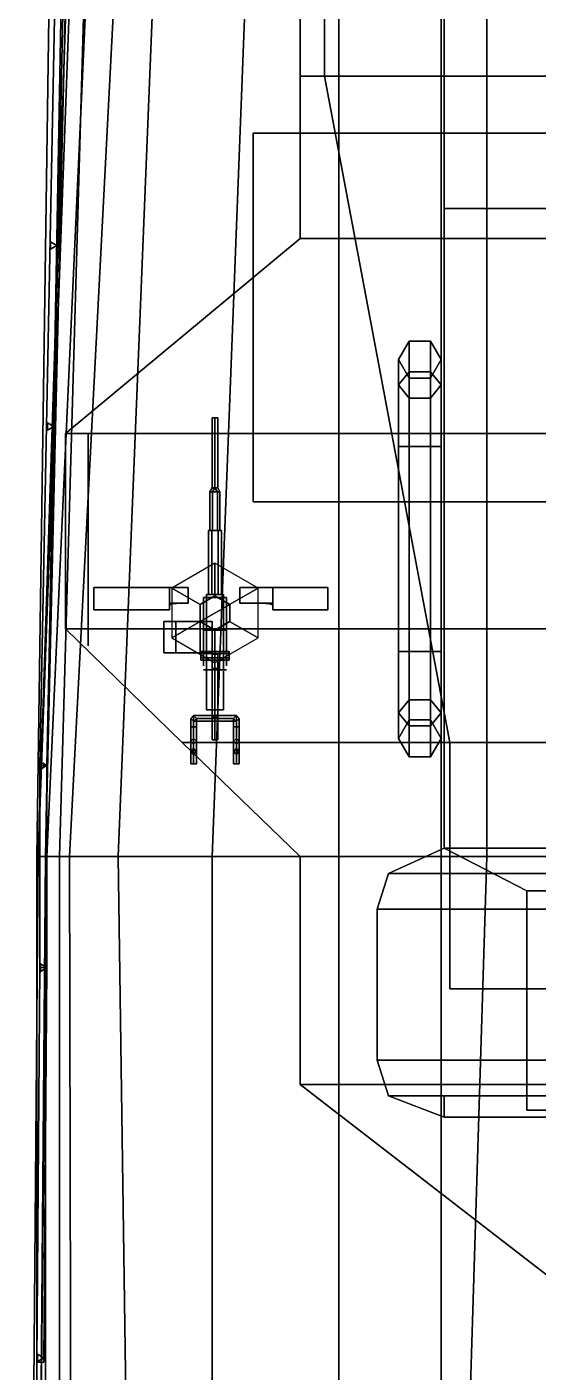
# Model space of a CAD drawing. Header units: millimetres. Extents: x -5 to 5, y -53 to 71.
# Drawn here: x -5.05 to -1.46, y 10.51 to 19.96 of the extents above; entities that cross this region are included whole.
import ezdxf

# ---------------------------------------------------------------- set-up
doc = ezdxf.new("R2010")
doc.units = ezdxf.units.MM
for name, color, linetype in [('barrel', 1, 'Continuous'), ('boat', 3, 'Continuous'), ('r2', 6, 'Continuous'), ('sleeve', 5, 'Continuous'), ('turret', 2, 'Continuous')]:
    doc.layers.add(name, color=color, linetype=linetype)

msp = doc.modelspace()

# ---------------------------------------------------------------- linework, layer by layer
for points in [[(-2.96, 29.76, 7.5), (-2.96, 29.76, 5.45), (-2.96, 19.61, 5.32), (-2.96, 19.61, 7.5)], [(-4.54, 23.96, 5.34), (-4.84, 23.96, 5.29), (-4.98, 14.13, 5.25), (-4.82, 14.13, 5.3)], [(-4.84, 23.96, 5.29), (-4.74, 23.96, 4.15), (-4.92, 14.13, 4.84), (-4.98, 14.13, 5.25)], [(-4.61, 23.96, 0.07), (-4.46, 23.96, -0.54), (-4.91, 14.13, -0.54), (-4.97, 14.13, 0.07)], [(-4.69, 23.96, 2.83), (-4.65, 23.96, 1.33), (-4.97, 14.13, 1.33), (-4.92, 14.13, 2.83)], [(-4.65, 23.96, 1.33), (-4.61, 23.96, 0.07), (-4.97, 14.13, 0.07), (-4.97, 14.13, 1.33)], [(-4.74, 23.96, 4.15), (-4.69, 23.96, 2.83), (-4.92, 14.13, 2.83), (-4.92, 14.13, 4.84)], [(-4.46, 23.96, -0.54), (-4.24, 23.96, -1.2), (-4.75, 14.13, -1.2), (-4.91, 14.13, -0.54)], [(-2.14, 23.96, 5.44), (-4.54, 23.96, 5.34), (-4.82, 14.13, 5.3), (-2.14, 14.13, 5.44)], [(-4.24, 23.96, -1.2), (-4.01, 23.96, -1.58), (-4.41, 14.13, -1.78), (-4.75, 14.13, -1.2)], [(-4.01, 23.96, -1.58), (-3.37, 23.96, -2.08), (-3.75, 14.13, -2.24), (-4.41, 14.13, -1.78)], [(-3.37, 23.96, -2.08), (-2.86, 23.96, -2.34), (-2.86, 14.13, -2.58), (-3.75, 14.13, -2.24)], [(-2.86, 23.96, -2.34), (-1.82, 23.96, -2.62), (-1.82, 14.13, -2.8), (-2.86, 14.13, -2.58)], [(0, 23.96, 5.46), (-2.14, 23.96, 5.44), (-2.14, 14.13, 5.44), (0, 14.13, 5.46)], [(-1.82, 23.96, -2.62), (-0.87, 23.96, -2.79), (-0.87, 14.13, -2.87), (-1.82, 14.13, -2.8)], [(3.13, 19.61, 7.5), (3.13, 22.11, 7.5), (-3.13, 22.11, 7.5), (-3.13, 19.61, 7.5)], [(-3.13, 19.61, 7.5), (-3.13, 22.11, 7.5), (3.13, 22.11, 7.5), (3.13, 19.61, 7.5)], [(-2.12, 21.45, 11.21), (-2.12, 21.45, 7.5), (-2.12, 19.61, 7.5), (-2.12, 19.61, 11.21)], [(2.12, 21.45, 11.21), (-2.12, 21.45, 11.21), (-2.12, 18.68, 11.21), (2.12, 18.68, 11.21)], [(3.13, 18.47, 7.45), (3.13, 19.61, 7.5), (-3.13, 19.61, 7.5), (-3.13, 18.47, 7.45)], [(-3.13, 18.47, 7.45), (-3.13, 19.61, 7.5), (3.13, 19.61, 7.5), (3.13, 18.47, 7.45)], [(-3.13, 18.47, 7.45), (-3.13, 19.61, 7.5), (-3.13, 19.61, 8.43), (-3.13, 18.47, 8.43)], [(-3.13, 18.47, 8.43), (-3.13, 19.61, 8.43), (-3.13, 19.61, 7.5), (-3.13, 18.47, 7.45)], [(-2.96, 19.61, 7.5), (-2.96, 19.61, 5.32), (2.96, 19.61, 5.32), (2.96, 19.61, 7.5)], [(-2.96, 19.61, 7.5), (-2.96, 19.61, 5.32), (-2.08, 14.93, 5.32), (-2.08, 14.93, 7.34)], [(2.96, 19.61, 7.5), (2.96, 19.61, 5.32), (-2.96, 19.61, 5.32), (-2.96, 19.61, 7.5)], [(-2.12, 19.61, 9.34), (-2.12, 19.61, 7.5), (-2.12, 14.93, 7.34), (-2.12, 14.93, 9.34)], [(-2.12, 19.61, 11.21), (-2.12, 19.61, 9.34), (-2.12, 18.68, 9.34), (-2.12, 18.68, 11.21)], [(-3.46, 16.62, 9.34), (-3.46, 19.21, 9.34), (3.46, 19.21, 9.34), (3.46, 16.62, 9.34)], [(3.46, 16.62, 9.34), (3.46, 19.21, 9.34), (-3.46, 19.21, 9.34), (-3.46, 16.62, 9.34)], [(-3.46, 16.62, 9.34), (-3.46, 19.21, 9.34), (-3.46, 19.21, 10.34), (-3.46, 16.62, 10.34)], [(-3.46, 16.62, 10.34), (-3.46, 19.21, 10.34), (-3.46, 19.21, 9.34), (-3.46, 16.62, 9.34)], [(-3.46, 19.21, 10.34), (-2.12, 19.21, 10.34), (-2.12, 19.21, 9.34), (-3.46, 19.21, 9.34)], [(-3.46, 19.21, 9.34), (-2.12, 19.21, 9.34), (-2.12, 19.21, 10.34), (-3.46, 19.21, 10.34)], [(2.12, 18.68, 11.21), (-2.12, 18.68, 11.21), (-2.12, 18.68, 9.34), (2.12, 18.68, 9.34)], [(-2.12, 14.19, 11.21), (-2.12, 18.68, 11.21), (-2.12, 18.68, 9.34), (-2.12, 14.19, 9.34)], [(-2.12, 14.19, 9.34), (-2.12, 18.68, 9.34), (-2.12, 18.68, 11.21), (-2.12, 14.19, 11.21)], [(4.78, 17.1, 7.41), (3.13, 18.47, 7.45), (-3.13, 18.47, 7.45), (-4.78, 17.1, 7.41)], [(-4.78, 17.1, 7.41), (-3.13, 18.47, 7.45), (3.13, 18.47, 7.45), (4.78, 17.1, 7.41)], [(-4.78, 17.1, 8.36), (-3.13, 18.47, 8.43), (-3.13, 18.47, 7.45), (-4.78, 17.1, 7.41)], [(-4.78, 17.1, 7.41), (-3.13, 18.47, 7.45), (-3.13, 18.47, 8.43), (-4.78, 17.1, 8.36)], [(-4.78, 15.73, 7.37), (-4.78, 17.1, 7.41), (4.78, 17.1, 7.41), (4.78, 15.73, 7.37)], [(4.78, 15.73, 7.37), (4.78, 17.1, 7.41), (-4.78, 17.1, 7.41), (-4.78, 15.73, 7.37)], [(-4.78, 15.73, 7.37), (-4.78, 17.1, 7.41), (-4.78, 17.1, 8.36), (-4.78, 15.73, 8.36)], [(-4.78, 15.73, 8.36), (-4.78, 17.1, 8.36), (-4.78, 17.1, 7.41), (-4.78, 15.73, 7.37)], [(-4.62, 16.95, 7.4), (-4.62, 17.1, 7.41), (-4.62, 17.1, 5.32), (-4.62, 16.95, 5.32)], [(-4.62, 16.95, 5.32), (-4.62, 17.1, 5.32), (-4.62, 17.1, 7.41), (-4.62, 16.95, 7.4)], [(-4.62, 16.95, 6.46), (-4.62, 16.95, 6.73), (-4.62, 16.41, 5.62), (-4.62, 16.41, 5.38)], [(-4.62, 16.41, 5.38), (-4.62, 16.41, 5.62), (-4.62, 16.95, 6.73), (-4.62, 16.95, 6.46)], [(-3.46, 16.62, 9.34), (-2.12, 16.62, 9.34), (-2.12, 16.62, 10.34), (-3.46, 16.62, 10.34)], [(-3.46, 16.62, 10.34), (-2.12, 16.62, 10.34), (-2.12, 16.62, 9.34), (-3.46, 16.62, 9.34)], [(2.12, 16.62, 9.34), (-2.12, 16.62, 9.34), (-2.12, 14.19, 9.34), (2.12, 14.19, 9.34)], [(-4.62, 16.26, 5.32), (-4.62, 16.41, 5.32), (-4.62, 16.41, 7.38), (-4.62, 16.26, 7.38)], [(-4.62, 16.26, 7.38), (-4.62, 16.41, 7.38), (-4.62, 16.41, 5.32), (-4.62, 16.26, 5.32)], [(-4.62, 15.76, 6.4), (-4.62, 15.76, 6.67), (-4.62, 16.26, 5.56), (-4.62, 16.26, 5.32)], [(-4.62, 16.26, 5.32), (-4.62, 16.26, 5.56), (-4.62, 15.76, 6.67), (-4.62, 15.76, 6.4)], [(-3.8339, 15.9, 8.3), (-3.73, 15.96, 8.3), (-3.73, 16.19, 7.38), (-4.0331, 16.015, 7.38)], [(-3.73, 15.96, 8.3), (-3.6261, 15.9, 8.3), (-3.4269, 16.015, 7.38), (-3.73, 16.19, 7.38)], [(-3.8339, 15.78, 8.3), (-3.8339, 15.9, 8.3), (-4.0331, 16.015, 7.38), (-4.0331, 15.665, 7.37)], [(-3.6261, 15.9, 8.3), (-3.6261, 15.78, 8.3), (-3.4269, 15.665, 7.37), (-3.4269, 16.015, 7.38)], [(-3.73, 15.72, 8.3), (-3.8339, 15.78, 8.3), (-4.0331, 15.665, 7.37), (-3.73, 15.49, 7.36)], [(-3.6261, 15.78, 8.3), (-3.73, 15.72, 8.3), (-3.73, 15.49, 7.36), (-3.4269, 15.665, 7.37)], [(3.96, 14.93, 7.34), (4.78, 15.73, 7.37), (-4.78, 15.73, 7.37), (-3.96, 14.93, 7.34)], [(-3.96, 14.93, 7.34), (-4.78, 15.73, 7.37), (4.78, 15.73, 7.37), (3.96, 14.93, 7.34)], [(-3.96, 14.93, 8.36), (-4.78, 15.73, 8.36), (-4.78, 15.73, 7.37), (-3.96, 14.93, 7.34)], [(-3.96, 14.93, 7.34), (-4.78, 15.73, 7.37), (-4.78, 15.73, 8.36), (-3.96, 14.93, 8.36)], [(-4.62, 15.61, 7.36), (-4.62, 15.76, 7.36), (-4.62, 15.76, 5.32), (-4.62, 15.61, 5.32)], [(-4.62, 15.61, 5.32), (-4.62, 15.76, 5.32), (-4.62, 15.76, 7.36), (-4.62, 15.61, 7.36)], [(-3.13, 14.13, 7.34), (-3.96, 14.93, 7.34), (3.96, 14.93, 7.34), (3.13, 14.13, 7.34)], [(3.13, 14.13, 7.34), (3.96, 14.93, 7.34), (-3.96, 14.93, 7.34), (-3.13, 14.13, 7.34)], [(-3.13, 14.13, 7.34), (-3.96, 14.93, 7.34), (-3.96, 14.93, 8.36), (-3.13, 14.13, 8.36)], [(-3.13, 14.13, 8.36), (-3.96, 14.93, 8.36), (-3.96, 14.93, 7.34), (-3.13, 14.13, 7.34)], [(-2.12, 14.93, 9.34), (-2.12, 14.93, 7.34), (-2.12, 14.19, 7.34), (-2.12, 14.19, 9.34)], [(-2.08, 14.93, 7.34), (-2.08, 14.93, 5.32), (2.08, 14.93, 5.32), (2.08, 14.93, 7.34)], [(-2.08, 14.93, 7.34), (-2.08, 14.93, 5.32), (-2.08, 13.2, 5.32), (-2.08, 13.2, 7.34)], [(2.08, 14.93, 7.34), (2.08, 14.93, 5.32), (-2.08, 14.93, 5.32), (-2.08, 14.93, 7.34)], [(-2.51, 14.01, 9.34), (-2.12, 14.19, 9.34), (2.12, 14.19, 9.34), (2.51, 14.01, 9.34)], [(2.51, 14.01, 9.34), (2.12, 14.19, 9.34), (-2.12, 14.19, 9.34), (-2.51, 14.01, 9.34)], [(-2.51, 14.01, 9.34), (-2.12, 14.19, 9.34), (-2.12, 14.19, 10.47), (-2.51, 14.01, 10.47)], [(-2.51, 14.01, 10.47), (-2.12, 14.19, 10.47), (-2.12, 14.19, 9.34), (-2.51, 14.01, 9.34)], [(-2.12, 14.19, 9.34), (-2.12, 14.19, 7.34), (-1.54, 13.89, 7.34), (-1.54, 13.89, 9.34)], [(-1.54, 13.89, 9.34), (-2.12, 14.19, 9.34), (-2.12, 14.19, 11.21), (-1.54, 13.89, 11.21)], [(-1.54, 13.89, 11.21), (-2.12, 14.19, 11.21), (-2.12, 14.19, 9.34), (-1.54, 13.89, 9.34)], [(-4.92, 14.13, 2.83), (-4.97, 14.13, 1.33), (-5.05, 4.42, 1.33), (-5, 4.42, 2.83)], [(-4.97, 14.13, 1.33), (-4.97, 14.13, 0.07), (-5.05, 4.42, -0.8), (-5.05, 4.42, 1.33)], [(-4.97, 14.13, 0.07), (-4.91, 14.13, -0.54), (-5.01, 4.42, -1.13), (-5.05, 4.42, -0.8)], [(-4.91, 14.13, -0.54), (-4.75, 14.13, -1.2), (-4.73, 4.42, -1.77), (-5.01, 4.42, -1.13)], [(-4.98, 14.13, 5.25), (-4.92, 14.13, 4.84), (-4.92, 9.56, 4.84), (-4.98, 9.56, 5.25)], [(-4.82, 14.13, 5.3), (-4.98, 14.13, 5.25), (-4.98, 9.56, 5.25), (-4.82, 9.57, 5.3)], [(-4.92, 14.13, 4.84), (-4.92, 14.13, 2.83), (-4.92, 9.56, 2.83), (-4.92, 9.56, 4.84)], [(-2.14, 14.13, 5.44), (-4.82, 14.13, 5.3), (-4.82, 9.57, 5.3), (-2.14, 9.57, 5.44)], [(-4.75, 14.13, -1.2), (-4.41, 14.13, -1.78), (-4.27, 4.42, -2.2), (-4.73, 4.42, -1.77)], [(-4.41, 14.13, -1.78), (-3.75, 14.13, -2.24), (-3.75, 4.42, -2.44), (-4.27, 4.42, -2.2)], [(-3.75, 14.13, -2.24), (-2.86, 14.13, -2.58), (-2.86, 4.42, -2.7), (-3.75, 4.42, -2.44)], [(-3.13, 12.53, 7.34), (-3.13, 14.13, 7.34), (3.13, 14.13, 7.34), (3.13, 12.53, 7.34)], [(3.13, 12.53, 7.34), (3.13, 14.13, 7.34), (-3.13, 14.13, 7.34), (-3.13, 12.53, 7.34)], [(-3.13, 12.53, 8.36), (-3.13, 14.13, 8.36), (-3.13, 14.13, 7.34), (-3.13, 12.53, 7.34)], [(-3.13, 12.53, 7.34), (-3.13, 14.13, 7.34), (-3.13, 14.13, 8.36), (-3.13, 12.53, 8.36)], [(-2.86, 14.13, -2.58), (-1.82, 14.13, -2.8), (-2.12, 4.42, -2.82), (-2.86, 4.42, -2.7)], [(0, 14.13, 5.46), (-2.14, 14.13, 5.44), (-2.14, 9.57, 5.44), (0, 9.57, 5.44)], [(-1.82, 14.13, -2.8), (-0.87, 14.13, -2.87), (-0.87, 4.42, -2.9), (-2.12, 4.42, -2.82)], [(2.59, 13.76, 9.34), (2.51, 14.01, 9.34), (-2.51, 14.01, 9.34), (-2.59, 13.76, 9.34)], [(-2.59, 13.76, 9.34), (-2.51, 14.01, 9.34), (2.51, 14.01, 9.34), (2.59, 13.76, 9.34)], [(-2.59, 13.76, 10.47), (-2.51, 14.01, 10.47), (-2.51, 14.01, 9.34), (-2.59, 13.76, 9.34)], [(-2.59, 13.76, 9.34), (-2.51, 14.01, 9.34), (-2.51, 14.01, 10.47), (-2.59, 13.76, 10.47)], [(-1.54, 13.89, 9.34), (-1.54, 13.89, 7.34), (1.54, 13.89, 7.34), (1.54, 13.89, 9.34)], [(-1.54, 12.35, 9.34), (-1.54, 13.89, 9.34), (-1.54, 13.89, 11.21), (-1.54, 12.35, 11.21)], [(-1.54, 12.35, 11.21), (-1.54, 13.89, 11.21), (-1.54, 13.89, 9.34), (-1.54, 12.35, 9.34)], [(-2.59, 12.7, 9.34), (-2.59, 13.76, 9.34), (2.59, 13.76, 9.34), (2.59, 12.7, 9.34)], [(2.59, 12.7, 9.34), (2.59, 13.76, 9.34), (-2.59, 13.76, 9.34), (-2.59, 12.7, 9.34)], [(-2.59, 12.7, 9.34), (-2.59, 13.76, 9.34), (-2.59, 13.76, 10.47), (-2.59, 12.7, 10.47)], [(-2.59, 12.7, 10.47), (-2.59, 13.76, 10.47), (-2.59, 13.76, 9.34), (-2.59, 12.7, 9.34)], [(-2.08, 13.2, 7.34), (-2.08, 13.2, 5.32), (2.08, 13.2, 5.32), (2.08, 13.2, 7.34)], [(-2.59, 12.7, 9.34), (-2.51, 12.45, 9.34), (2.51, 12.45, 9.34), (2.59, 12.7, 9.34)], [(2.59, 12.7, 9.34), (2.51, 12.45, 9.34), (-2.51, 12.45, 9.34), (-2.59, 12.7, 9.34)], [(-2.51, 12.45, 10.47), (-2.59, 12.7, 10.47), (-2.59, 12.7, 9.34), (-2.51, 12.45, 9.34)], [(-2.51, 12.45, 9.34), (-2.59, 12.7, 9.34), (-2.59, 12.7, 10.47), (-2.51, 12.45, 10.47)], [(1.32, 11.13, 7.34), (3.13, 12.53, 7.34), (-3.13, 12.53, 7.34), (-1.32, 11.13, 7.34)], [(-1.32, 11.13, 7.34), (-3.13, 12.53, 7.34), (3.13, 12.53, 7.34), (1.32, 11.13, 7.34)], [(-1.32, 11.13, 7.34), (-3.13, 12.53, 7.34), (-3.13, 12.53, 8.36), (-1.32, 11.13, 8.36)], [(-1.32, 11.13, 8.36), (-3.13, 12.53, 8.36), (-3.13, 12.53, 7.34), (-1.32, 11.13, 7.34)], [(2.51, 12.45, 9.34), (2.12, 12.3, 9.34), (-2.12, 12.3, 9.34), (-2.51, 12.45, 9.34)], [(-2.51, 12.45, 9.34), (-2.12, 12.3, 9.34), (2.12, 12.3, 9.34), (2.51, 12.45, 9.34)], [(-2.12, 12.3, 9.34), (-2.51, 12.45, 9.34), (-2.51, 12.45, 10.47), (-2.12, 12.3, 10.47)], [(-2.12, 12.3, 10.47), (-2.51, 12.45, 10.47), (-2.51, 12.45, 9.34), (-2.12, 12.3, 9.34)], [(-2.12, 12.3, 9.34), (-2.12, 12.45, 9.34), (-2.12, 12.45, 7.34), (-2.12, 12.3, 7.34)], [(-2.12, 12.3, 7.34), (-2.12, 12.45, 7.34), (-2.12, 12.45, 9.34), (-2.12, 12.3, 9.34)], [(-2.12, 12.3, 9.34), (2.12, 12.3, 9.34), (2.12, 12.3, 10.47), (-2.12, 12.3, 10.47)], [(-2.12, 12.3, 10.47), (2.12, 12.3, 10.47), (2.12, 12.3, 9.34), (-2.12, 12.3, 9.34)], [(1.54, 12.35, 9.34), (-1.54, 12.35, 9.34), (-1.54, 12.35, 11.21), (1.54, 12.35, 11.21)], [(1.54, 12.35, 11.21), (-1.54, 12.35, 11.21), (-1.54, 12.35, 9.34), (1.54, 12.35, 9.34)]]:
    msp.add_3dface(points)
at = {"layer": 'barrel'}
for points in [[(-3.7092, 17.21, 8.53), (-3.7292, 17.21, 8.51), (-3.7492, 17.21, 8.53), (-3.7292, 17.21, 8.55)], [(-3.7492, 17.21, 8.53), (-3.7292, 17.21, 8.51), (-3.7292, 16.72, 8.51), (-3.7492, 16.72, 8.53)], [(-3.7292, 17.21, 8.55), (-3.7492, 17.21, 8.53), (-3.7492, 16.72, 8.53), (-3.7292, 16.72, 8.55)], [(-3.7292, 17.21, 8.51), (-3.7092, 17.21, 8.53), (-3.7092, 16.72, 8.53), (-3.7292, 16.72, 8.51)], [(-3.7092, 17.21, 8.53), (-3.7292, 17.21, 8.55), (-3.7292, 16.72, 8.55), (-3.7092, 16.72, 8.53)]]:
    msp.add_3dface(points, dxfattribs=at)
at = {"layer": 'boat'}
for points in [[(-2.44, 17.62, 6.35), (-2.365, 17.7499, 6.35), (-2.365, 17.5332, 5.8268), (-2.44, 17.4413, 5.9187)], [(-2.44, 17.4413, 6.7813), (-2.365, 17.5332, 6.8732), (-2.365, 17.7499, 6.35), (-2.44, 17.62, 6.35)], [(-2.365, 17.7499, 6.35), (-2.215, 17.7499, 6.35), (-2.215, 17.5332, 5.8268), (-2.365, 17.5332, 5.8268)], [(-2.365, 17.5332, 6.8732), (-2.215, 17.5332, 6.8732), (-2.215, 17.7499, 6.35), (-2.365, 17.7499, 6.35)], [(-2.215, 17.7499, 6.35), (-2.14, 17.62, 6.35), (-2.14, 17.4413, 5.9187), (-2.215, 17.5332, 5.8268)], [(-2.215, 17.5332, 6.8732), (-2.14, 17.4413, 6.7813), (-2.14, 17.62, 6.35), (-2.215, 17.7499, 6.35)], [(-2.365, 17.4901, 6.35), (-2.44, 17.62, 6.35), (-2.44, 17.4413, 5.9187), (-2.365, 17.3495, 6.0105)], [(-2.365, 17.3495, 6.6895), (-2.44, 17.4413, 6.7813), (-2.44, 17.62, 6.35), (-2.365, 17.4901, 6.35)], [(-2.14, 17.62, 6.35), (-2.215, 17.4901, 6.35), (-2.215, 17.3495, 6.0105), (-2.14, 17.4413, 5.9187)], [(-2.14, 17.4413, 6.7813), (-2.215, 17.3495, 6.6895), (-2.215, 17.4901, 6.35), (-2.14, 17.62, 6.35)], [(-2.44, 17.4413, 5.9187), (-2.365, 17.5332, 5.8268), (-2.365, 17.01, 5.6101), (-2.44, 17.01, 5.74)], [(-2.44, 17.01, 6.96), (-2.365, 17.01, 7.0899), (-2.365, 17.5332, 6.8732), (-2.44, 17.4413, 6.7813)], [(-2.365, 17.5332, 5.8268), (-2.215, 17.5332, 5.8268), (-2.215, 17.01, 5.6101), (-2.365, 17.01, 5.6101)], [(-2.365, 17.01, 7.0899), (-2.215, 17.01, 7.0899), (-2.215, 17.5332, 6.8732), (-2.365, 17.5332, 6.8732)], [(-2.215, 17.4901, 6.35), (-2.365, 17.4901, 6.35), (-2.365, 17.3495, 6.0105), (-2.215, 17.3495, 6.0105)], [(-2.215, 17.3495, 6.6895), (-2.365, 17.3495, 6.6895), (-2.365, 17.4901, 6.35), (-2.215, 17.4901, 6.35)], [(-2.215, 17.5332, 5.8268), (-2.14, 17.4413, 5.9187), (-2.14, 17.01, 5.74), (-2.215, 17.01, 5.6101)], [(-2.215, 17.01, 7.0899), (-2.14, 17.01, 6.96), (-2.14, 17.4413, 6.7813), (-2.215, 17.5332, 6.8732)], [(-2.215, 17.4901, 6.35), (-2.215, 17.3495, 6.6895), (-2.215, 17.3495, 6.0105), (-2.215, 17.4901, 6.35)], [(-2.215, 17.4901, 6.35), (-2.215, 17.3495, 6.0105), (-2.215, 17.3495, 6.6895), (-2.215, 17.4901, 6.35)], [(-2.365, 17.3495, 6.0105), (-2.44, 17.4413, 5.9187), (-2.44, 17.01, 5.74), (-2.365, 17.01, 5.8699)], [(-2.365, 17.01, 6.8301), (-2.44, 17.01, 6.96), (-2.44, 17.4413, 6.7813), (-2.365, 17.3495, 6.6895)], [(-2.14, 17.4413, 5.9187), (-2.215, 17.3495, 6.0105), (-2.215, 17.01, 5.8699), (-2.14, 17.01, 5.74)], [(-2.14, 17.01, 6.96), (-2.215, 17.01, 6.8301), (-2.215, 17.3495, 6.6895), (-2.14, 17.4413, 6.7813)], [(-2.215, 17.3495, 6.0105), (-2.365, 17.3495, 6.0105), (-2.365, 17.01, 5.8699), (-2.215, 17.01, 5.8699)], [(-2.215, 17.01, 6.8301), (-2.365, 17.01, 6.8301), (-2.365, 17.3495, 6.6895), (-2.215, 17.3495, 6.6895)], [(-2.215, 17.3495, 6.6895), (-2.215, 17.01, 6.8301), (-2.215, 17.01, 5.8699), (-2.215, 17.3495, 6.0105)], [(-2.215, 17.3495, 6.0105), (-2.215, 17.01, 5.8699), (-2.215, 17.01, 6.8301), (-2.215, 17.3495, 6.6895)], [(-2.365, 15.57, 5.6101), (-2.44, 15.57, 5.74), (-2.44, 17.01, 5.74), (-2.365, 17.01, 5.6101)], [(-2.44, 15.57, 5.74), (-2.365, 15.57, 5.8699), (-2.365, 17.01, 5.8699), (-2.44, 17.01, 5.74)], [(-2.44, 15.57, 6.96), (-2.365, 15.57, 7.0899), (-2.365, 17.01, 7.0899), (-2.44, 17.01, 6.96)], [(-2.365, 15.57, 6.8301), (-2.44, 15.57, 6.96), (-2.44, 17.01, 6.96), (-2.365, 17.01, 6.8301)], [(-2.215, 15.57, 5.6101), (-2.365, 15.57, 5.6101), (-2.365, 17.01, 5.6101), (-2.215, 17.01, 5.6101)], [(-2.365, 15.57, 5.8699), (-2.215, 15.57, 5.8699), (-2.215, 17.01, 5.8699), (-2.365, 17.01, 5.8699)], [(-2.215, 15.57, 6.8301), (-2.365, 15.57, 6.8301), (-2.365, 17.01, 6.8301), (-2.215, 17.01, 6.8301)], [(-2.365, 15.57, 7.0899), (-2.215, 15.57, 7.0899), (-2.215, 17.01, 7.0899), (-2.365, 17.01, 7.0899)], [(-2.215, 15.57, 6.8301), (-2.215, 17.01, 6.8301), (-2.215, 17.01, 5.8699), (-2.215, 15.57, 5.8699)], [(-2.215, 15.57, 5.8699), (-2.215, 17.01, 5.8699), (-2.215, 17.01, 6.8301), (-2.215, 15.57, 6.8301)], [(-2.14, 15.57, 5.74), (-2.215, 15.57, 5.6101), (-2.215, 17.01, 5.6101), (-2.14, 17.01, 5.74)], [(-2.215, 15.57, 5.8699), (-2.14, 15.57, 5.74), (-2.14, 17.01, 5.74), (-2.215, 17.01, 5.8699)], [(-2.215, 15.57, 7.0899), (-2.14, 15.57, 6.96), (-2.14, 17.01, 6.96), (-2.215, 17.01, 7.0899)], [(-2.14, 15.57, 6.96), (-2.215, 15.57, 6.8301), (-2.215, 17.01, 6.8301), (-2.14, 17.01, 6.96)], [(-2.44, 15.57, 5.74), (-2.365, 15.57, 5.6101), (-2.365, 15.0468, 5.8268), (-2.44, 15.1387, 5.9187)], [(-2.365, 15.57, 5.8699), (-2.44, 15.57, 5.74), (-2.44, 15.1387, 5.9187), (-2.365, 15.2305, 6.0105)], [(-2.44, 15.1387, 6.7813), (-2.365, 15.0468, 6.8732), (-2.365, 15.57, 7.0899), (-2.44, 15.57, 6.96)], [(-2.365, 15.2305, 6.6895), (-2.44, 15.1387, 6.7813), (-2.44, 15.57, 6.96), (-2.365, 15.57, 6.8301)], [(-2.365, 15.57, 5.6101), (-2.215, 15.57, 5.6101), (-2.215, 15.0468, 5.8268), (-2.365, 15.0468, 5.8268)], [(-2.215, 15.57, 5.8699), (-2.365, 15.57, 5.8699), (-2.365, 15.2305, 6.0105), (-2.215, 15.2305, 6.0105)], [(-2.365, 15.0468, 6.8732), (-2.215, 15.0468, 6.8732), (-2.215, 15.57, 7.0899), (-2.365, 15.57, 7.0899)], [(-2.215, 15.2305, 6.6895), (-2.365, 15.2305, 6.6895), (-2.365, 15.57, 6.8301), (-2.215, 15.57, 6.8301)], [(-2.215, 15.2305, 6.0105), (-2.215, 15.57, 5.8699), (-2.215, 15.57, 6.8301), (-2.215, 15.2305, 6.6895)], [(-2.215, 15.2305, 6.6895), (-2.215, 15.57, 6.8301), (-2.215, 15.57, 5.8699), (-2.215, 15.2305, 6.0105)], [(-2.215, 15.57, 5.6101), (-2.14, 15.57, 5.74), (-2.14, 15.1387, 5.9187), (-2.215, 15.0468, 5.8268)], [(-2.14, 15.57, 5.74), (-2.215, 15.57, 5.8699), (-2.215, 15.2305, 6.0105), (-2.14, 15.1387, 5.9187)], [(-2.215, 15.0468, 6.8732), (-2.14, 15.1387, 6.7813), (-2.14, 15.57, 6.96), (-2.215, 15.57, 7.0899)], [(-2.14, 15.1387, 6.7813), (-2.215, 15.2305, 6.6895), (-2.215, 15.57, 6.8301), (-2.14, 15.57, 6.96)], [(-2.365, 15.2305, 6.0105), (-2.44, 15.1387, 5.9187), (-2.44, 14.96, 6.35), (-2.365, 15.0899, 6.35)], [(-2.365, 15.0899, 6.35), (-2.44, 14.96, 6.35), (-2.44, 15.1387, 6.7813), (-2.365, 15.2305, 6.6895)], [(-2.215, 15.2305, 6.0105), (-2.365, 15.2305, 6.0105), (-2.365, 15.0899, 6.35), (-2.215, 15.0899, 6.35)], [(-2.215, 15.0899, 6.35), (-2.365, 15.0899, 6.35), (-2.365, 15.2305, 6.6895), (-2.215, 15.2305, 6.6895)], [(-2.215, 15.0899, 6.35), (-2.215, 15.2305, 6.6895), (-2.215, 15.2305, 6.0105), (-2.215, 15.0899, 6.35)], [(-2.215, 15.0899, 6.35), (-2.215, 15.2305, 6.0105), (-2.215, 15.2305, 6.6895), (-2.215, 15.0899, 6.35)], [(-2.14, 15.1387, 5.9187), (-2.215, 15.2305, 6.0105), (-2.215, 15.0899, 6.35), (-2.14, 14.96, 6.35)], [(-2.14, 14.96, 6.35), (-2.215, 15.0899, 6.35), (-2.215, 15.2305, 6.6895), (-2.14, 15.1387, 6.7813)], [(-2.44, 15.1387, 5.9187), (-2.365, 15.0468, 5.8268), (-2.365, 14.8301, 6.35), (-2.44, 14.96, 6.35)], [(-2.44, 14.96, 6.35), (-2.365, 14.8301, 6.35), (-2.365, 15.0468, 6.8732), (-2.44, 15.1387, 6.7813)], [(-2.215, 15.0468, 5.8268), (-2.14, 15.1387, 5.9187), (-2.14, 14.96, 6.35), (-2.215, 14.8301, 6.35)], [(-2.215, 14.8301, 6.35), (-2.14, 14.96, 6.35), (-2.14, 15.1387, 6.7813), (-2.215, 15.0468, 6.8732)], [(-2.365, 15.0468, 5.8268), (-2.215, 15.0468, 5.8268), (-2.215, 14.8301, 6.35), (-2.365, 14.8301, 6.35)], [(-2.365, 14.8301, 6.35), (-2.215, 14.8301, 6.35), (-2.215, 15.0468, 6.8732), (-2.365, 15.0468, 6.8732)]]:
    msp.add_3dface(points, dxfattribs=at)
at = {"layer": 'r2'}
for points in [[(-4.91, 14.77, 6.35), (-4.76, 21.81, 6.35), (-4.82, 21.81, 6.35), (-4.96, 14.77, 6.35)], [(-4.96, 14.77, 6.35), (-4.82, 21.81, 6.35), (-4.76, 21.81, 6.35), (-4.91, 14.77, 6.35)], [(-4.885, 18.394, 5.43), (-4.885, 18.446, 5.43), (-4.885, 18.446, 6.35), (-4.885, 18.394, 6.35)], [(-4.885, 18.446, 5.43), (-4.84, 18.42, 5.43), (-4.84, 18.42, 6.35), (-4.885, 18.446, 6.35)], [(-4.84, 18.42, 5.43), (-4.885, 18.394, 5.43), (-4.885, 18.394, 6.35), (-4.84, 18.42, 6.35)], [(-4.905, 17.124, 5.43), (-4.905, 17.176, 5.43), (-4.905, 17.176, 6.35), (-4.905, 17.124, 6.35)], [(-4.905, 17.176, 5.43), (-4.86, 17.15, 5.43), (-4.86, 17.15, 6.35), (-4.905, 17.176, 6.35)], [(-4.86, 17.15, 5.43), (-4.905, 17.124, 5.43), (-4.905, 17.124, 6.35), (-4.86, 17.15, 6.35)], [(-4.96, 13.35, 6.35), (-4.96, 14.77, 6.35), (-4.91, 14.77, 6.35), (-4.91, 13.35, 6.35)], [(-4.91, 13.35, 6.35), (-4.91, 14.77, 6.35), (-4.96, 14.77, 6.35), (-4.96, 13.35, 6.35)], [(-4.955, 14.744, 5.43), (-4.955, 14.796, 5.43), (-4.955, 14.796, 6.35), (-4.955, 14.744, 6.35)], [(-4.955, 14.796, 5.43), (-4.91, 14.77, 5.43), (-4.91, 14.77, 6.35), (-4.955, 14.796, 6.35)], [(-4.91, 14.77, 5.43), (-4.955, 14.744, 5.43), (-4.955, 14.744, 6.35), (-4.91, 14.77, 6.35)], [(-4.93, 10.58, 6.35), (-4.91, 13.35, 6.35), (-4.96, 13.35, 6.35), (-4.98, 10.58, 6.35)], [(-4.98, 10.58, 6.35), (-4.96, 13.35, 6.35), (-4.91, 13.35, 6.35), (-4.93, 10.58, 6.35)], [(-4.955, 13.376, 5.43), (-4.91, 13.35, 5.43), (-4.91, 13.35, 6.35), (-4.955, 13.376, 6.35)], [(-4.955, 13.324, 5.43), (-4.955, 13.376, 5.43), (-4.955, 13.376, 6.35), (-4.955, 13.324, 6.35)], [(-4.91, 13.35, 5.43), (-4.955, 13.324, 5.43), (-4.955, 13.324, 6.35), (-4.91, 13.35, 6.35)], [(-4.975, 10.636, 5.43), (-4.93, 10.61, 5.43), (-4.93, 10.61, 6.35), (-4.975, 10.636, 6.35)], [(-4.975, 10.584, 5.43), (-4.975, 10.636, 5.43), (-4.975, 10.636, 6.35), (-4.975, 10.584, 6.35)], [(-4.93, 10.61, 5.43), (-4.975, 10.584, 5.43), (-4.975, 10.584, 6.35), (-4.93, 10.61, 6.35)]]:
    msp.add_3dface(points, dxfattribs=at)
at = {"layer": 'sleeve'}
for points in [[(-3.7492, 16.72, 8.53), (-3.7292, 16.72, 8.51), (-3.7467, 16.69, 8.4997), (-3.7642, 16.69, 8.53)], [(-3.7292, 16.72, 8.55), (-3.7492, 16.72, 8.53), (-3.7642, 16.69, 8.53), (-3.7467, 16.69, 8.5603)], [(-3.7292, 16.72, 8.51), (-3.7292, 16.72, 8.51), (-3.7117, 16.69, 8.4997), (-3.7467, 16.69, 8.4997)], [(-3.7292, 16.72, 8.55), (-3.7292, 16.72, 8.55), (-3.7467, 16.69, 8.5603), (-3.7117, 16.69, 8.5603)], [(-3.7292, 16.72, 8.51), (-3.7092, 16.72, 8.53), (-3.6942, 16.69, 8.53), (-3.7117, 16.69, 8.4997)], [(-3.7092, 16.72, 8.53), (-3.7292, 16.72, 8.55), (-3.7117, 16.69, 8.5603), (-3.6942, 16.69, 8.53)], [(-3.7642, 16.69, 8.53), (-3.7467, 16.69, 8.4997), (-3.7467, 16.42, 8.4997), (-3.7642, 16.42, 8.53)], [(-3.7467, 16.69, 8.5603), (-3.7642, 16.69, 8.53), (-3.7642, 16.42, 8.53), (-3.7467, 16.42, 8.5603)], [(-3.7467, 16.69, 8.4997), (-3.7117, 16.69, 8.4997), (-3.7117, 16.42, 8.4997), (-3.7467, 16.42, 8.4997)], [(-3.7117, 16.69, 8.5603), (-3.7467, 16.69, 8.5603), (-3.7467, 16.42, 8.5603), (-3.7117, 16.42, 8.5603)], [(-3.7117, 16.69, 8.4997), (-3.6942, 16.69, 8.53), (-3.6942, 16.42, 8.53), (-3.7117, 16.42, 8.4997)], [(-3.6942, 16.69, 8.53), (-3.7117, 16.69, 8.5603), (-3.7117, 16.42, 8.5603), (-3.6942, 16.42, 8.53)], [(-3.7067, 16.42, 8.491), (-3.7517, 16.42, 8.491), (-3.7742, 16.42, 8.53), (-3.6842, 16.42, 8.53)], [(-3.6842, 16.42, 8.53), (-3.7742, 16.42, 8.53), (-3.7517, 16.42, 8.569), (-3.7067, 16.42, 8.569)], [(-3.7742, 16.42, 8.53), (-3.7517, 16.42, 8.491), (-3.7517, 15.97, 8.491), (-3.7742, 15.97, 8.53)], [(-3.7517, 16.42, 8.569), (-3.7742, 16.42, 8.53), (-3.7742, 15.97, 8.53), (-3.7517, 15.97, 8.569)], [(-3.7517, 16.42, 8.491), (-3.7067, 16.42, 8.491), (-3.7067, 15.97, 8.491), (-3.7517, 15.97, 8.491)], [(-3.7067, 16.42, 8.569), (-3.7517, 16.42, 8.569), (-3.7517, 15.97, 8.569), (-3.7067, 15.97, 8.569)], [(-3.7067, 16.42, 8.491), (-3.6842, 16.42, 8.53), (-3.6842, 15.97, 8.53), (-3.7067, 15.97, 8.491)], [(-3.6842, 16.42, 8.53), (-3.7067, 16.42, 8.569), (-3.7067, 15.97, 8.569), (-3.6842, 15.97, 8.53)], [(-3.6692, 15.97, 8.6), (-3.6692, 15.97, 8.48), (-3.7892, 15.97, 8.48), (-3.7892, 15.97, 8.6)], [(-3.7892, 15.97, 8.48), (-3.6692, 15.97, 8.48), (-3.6692, 15.16, 8.48), (-3.7892, 15.16, 8.48)], [(-3.7892, 15.16, 8.6), (-3.6692, 15.16, 8.6), (-3.6692, 15.97, 8.6), (-3.7892, 15.97, 8.6)], [(-3.7892, 15.97, 8.6), (-3.7892, 15.97, 8.48), (-3.7892, 15.16, 8.48), (-3.7892, 15.16, 8.6)], [(-3.6692, 15.16, 8.6), (-3.6692, 15.16, 8.48), (-3.6692, 15.97, 8.48), (-3.6692, 15.97, 8.6)], [(-3.8342, 15.78, 8.5128), (-4.0042, 15.78, 8.5128), (-4.0892, 15.78, 8.66), (-3.7492, 15.78, 8.66)], [(-3.7492, 15.78, 8.66), (-4.0892, 15.78, 8.66), (-4.0042, 15.78, 8.8072), (-3.8342, 15.78, 8.8072)], [(-4.0892, 15.78, 8.66), (-4.0042, 15.78, 8.5128), (-4.0042, 15.56, 8.5128), (-4.0892, 15.56, 8.66)], [(-4.0042, 15.78, 8.8072), (-4.0892, 15.78, 8.66), (-4.0892, 15.56, 8.66), (-4.0042, 15.56, 8.8072)], [(-4.0042, 15.78, 8.5128), (-3.8342, 15.78, 8.5128), (-3.8342, 15.56, 8.5128), (-4.0042, 15.56, 8.5128)], [(-3.8342, 15.78, 8.8072), (-4.0042, 15.78, 8.8072), (-4.0042, 15.56, 8.8072), (-3.8342, 15.56, 8.8072)], [(-3.8342, 15.78, 8.5128), (-3.7492, 15.78, 8.66), (-3.7492, 15.56, 8.66), (-3.8342, 15.56, 8.5128)], [(-3.7492, 15.78, 8.66), (-3.8342, 15.78, 8.8072), (-3.8342, 15.56, 8.8072), (-3.7492, 15.56, 8.66)], [(-4.0042, 15.56, 8.5128), (-3.8342, 15.56, 8.5128), (-3.7492, 15.56, 8.66), (-4.0892, 15.56, 8.66)], [(-4.0892, 15.56, 8.66), (-3.7492, 15.56, 8.66), (-3.8342, 15.56, 8.8072), (-4.0042, 15.56, 8.8072)], [(-3.8292, 15.51, 8.52), (-3.8292, 15.57, 8.52), (-3.8292, 15.555, 8.494), (-3.8292, 15.525, 8.494)], [(-3.8292, 15.525, 8.546), (-3.8292, 15.555, 8.546), (-3.8292, 15.57, 8.52), (-3.8292, 15.51, 8.52)], [(-3.6292, 15.57, 8.52), (-3.6292, 15.555, 8.494), (-3.8292, 15.555, 8.494), (-3.8292, 15.57, 8.52)], [(-3.6292, 15.555, 8.546), (-3.6292, 15.57, 8.52), (-3.8292, 15.57, 8.52), (-3.8292, 15.555, 8.546)], [(-3.6292, 15.555, 8.494), (-3.6292, 15.525, 8.494), (-3.8292, 15.525, 8.494), (-3.8292, 15.555, 8.494)], [(-3.6292, 15.525, 8.546), (-3.6292, 15.555, 8.546), (-3.8292, 15.555, 8.546), (-3.8292, 15.525, 8.546)], [(-3.6292, 15.525, 8.494), (-3.6292, 15.51, 8.52), (-3.8292, 15.51, 8.52), (-3.8292, 15.525, 8.494)], [(-3.6292, 15.51, 8.52), (-3.6292, 15.525, 8.546), (-3.8292, 15.525, 8.546), (-3.8292, 15.51, 8.52)], [(-3.7492, 15.55, 8.46), (-3.7292, 15.55, 8.44), (-3.7292, 15.1, 8.44), (-3.7492, 15.12, 8.46)], [(-3.7292, 15.55, 8.48), (-3.7492, 15.55, 8.46), (-3.7492, 15.12, 8.46), (-3.7292, 15.1, 8.48)], [(-3.7292, 15.55, 8.44), (-3.7092, 15.55, 8.46), (-3.7092, 15.12, 8.46), (-3.7292, 15.1, 8.44)], [(-3.7092, 15.55, 8.46), (-3.7292, 15.55, 8.48), (-3.7292, 15.1, 8.48), (-3.7092, 15.12, 8.46)], [(-3.6292, 15.525, 8.494), (-3.6292, 15.555, 8.494), (-3.6292, 15.57, 8.52), (-3.6292, 15.51, 8.52)], [(-3.6292, 15.51, 8.52), (-3.6292, 15.57, 8.52), (-3.6292, 15.555, 8.546), (-3.6292, 15.525, 8.546)], [(-3.6492, 15.44, 8.95), (-3.6892, 15.44, 9.0193), (-3.7692, 15.44, 9.0193), (-3.8092, 15.44, 8.95)], [(-3.8092, 15.44, 8.95), (-3.7692, 15.44, 9.0193), (-3.6892, 15.44, 9.0193), (-3.6492, 15.44, 8.95)], [(-3.7692, 15.44, 8.8807), (-3.8092, 15.44, 8.95), (-3.6492, 15.44, 8.95), (-3.6892, 15.44, 8.8807)], [(-3.6892, 15.44, 8.8807), (-3.6492, 15.44, 8.95), (-3.8092, 15.44, 8.95), (-3.7692, 15.44, 8.8807)], [(-3.7092, 15.45, 8.85), (-3.7292, 15.45, 8.83), (-3.7492, 15.45, 8.85), (-3.7292, 15.45, 8.87)], [(-3.7492, 15.45, 8.85), (-3.7292, 15.45, 8.83), (-3.7292, 14.95, 8.83), (-3.7492, 14.95, 8.85)], [(-3.7292, 15.45, 8.87), (-3.7492, 15.45, 8.85), (-3.7492, 14.95, 8.85), (-3.7292, 14.95, 8.87)], [(-3.7292, 15.45, 8.83), (-3.7092, 15.45, 8.85), (-3.7092, 14.95, 8.85), (-3.7292, 14.95, 8.83)], [(-3.7092, 15.45, 8.85), (-3.7292, 15.45, 8.87), (-3.7292, 14.95, 8.87), (-3.7092, 14.95, 8.85)], [(-3.7292, 15.35, 8.6), (-3.7292, 15.2, 8.84), (-3.7292, 15.3, 8.84), (-3.7292, 15.44, 8.6)], [(-3.7292, 15.44, 8.6), (-3.7292, 15.3, 8.84), (-3.7292, 15.2, 8.84), (-3.7292, 15.35, 8.6)], [(-3.8792, 15.12, 8.46), (-3.8992, 15.1, 8.44), (-3.8992, 15.1, 8.64), (-3.8792, 15.12, 8.66)], [(-3.8792, 15.12, 8.66), (-3.8992, 15.1, 8.64), (-3.8992, 15.04, 8.7), (-3.8792, 15.04, 8.72)], [(-3.8592, 15.1, 8.44), (-3.8792, 15.12, 8.46), (-3.8792, 15.12, 8.66), (-3.8592, 15.1, 8.64)], [(-3.8592, 15.1, 8.64), (-3.8792, 15.12, 8.66), (-3.8792, 15.04, 8.72), (-3.8592, 15.04, 8.7)], [(-3.8792, 15.12, 8.46), (-3.8592, 15.1, 8.48), (-3.5992, 15.1, 8.48), (-3.5792, 15.12, 8.46)], [(-3.8592, 15.1, 8.44), (-3.8792, 15.12, 8.46), (-3.5792, 15.12, 8.46), (-3.5992, 15.1, 8.44)], [(-3.7892, 15.16, 8.48), (-3.6692, 15.16, 8.48), (-3.6692, 15.16, 8.6), (-3.7892, 15.16, 8.6)], [(-3.5792, 15.12, 8.46), (-3.5992, 15.1, 8.44), (-3.5992, 15.1, 8.64), (-3.5792, 15.12, 8.66)], [(-3.5792, 15.12, 8.66), (-3.5992, 15.1, 8.64), (-3.5992, 15.04, 8.7), (-3.5792, 15.04, 8.72)], [(-3.5592, 15.1, 8.44), (-3.5792, 15.12, 8.46), (-3.5792, 15.12, 8.66), (-3.5592, 15.1, 8.64)], [(-3.5592, 15.1, 8.64), (-3.5792, 15.12, 8.66), (-3.5792, 15.04, 8.72), (-3.5592, 15.04, 8.7)], [(-3.8992, 15.1, 8.44), (-3.8792, 15.08, 8.46), (-3.8792, 15.08, 8.62), (-3.8992, 15.1, 8.64)], [(-3.8992, 15.1, 8.64), (-3.8792, 15.08, 8.62), (-3.8792, 15.04, 8.68), (-3.8992, 15.04, 8.7)], [(-3.8992, 15.04, 8.7), (-3.8792, 15.04, 8.68), (-3.8792, 14.96, 8.68), (-3.8992, 14.94, 8.7)], [(-3.8792, 15.04, 8.72), (-3.8992, 15.04, 8.7), (-3.8992, 14.94, 8.7), (-3.8792, 14.96, 8.72)], [(-3.8792, 15.08, 8.46), (-3.8592, 15.1, 8.44), (-3.8592, 15.1, 8.64), (-3.8792, 15.08, 8.62)], [(-3.8792, 15.08, 8.62), (-3.8592, 15.1, 8.64), (-3.8592, 15.04, 8.7), (-3.8792, 15.04, 8.68)], [(-3.8592, 15.1, 8.48), (-3.8792, 15.08, 8.46), (-3.5792, 15.08, 8.46), (-3.5992, 15.1, 8.48)], [(-3.8792, 15.08, 8.46), (-3.8592, 15.1, 8.44), (-3.5992, 15.1, 8.44), (-3.5792, 15.08, 8.46)], [(-3.8792, 15.04, 8.68), (-3.8592, 15.04, 8.7), (-3.8592, 14.94, 8.7), (-3.8792, 14.96, 8.68)], [(-3.8592, 15.04, 8.7), (-3.8792, 15.04, 8.72), (-3.8792, 14.96, 8.72), (-3.8592, 14.94, 8.7)], [(-3.5992, 15.1, 8.44), (-3.5792, 15.08, 8.46), (-3.5792, 15.08, 8.62), (-3.5992, 15.1, 8.64)], [(-3.5992, 15.1, 8.64), (-3.5792, 15.08, 8.62), (-3.5792, 15.04, 8.68), (-3.5992, 15.04, 8.7)], [(-3.5992, 15.04, 8.7), (-3.5792, 15.04, 8.68), (-3.5792, 14.96, 8.68), (-3.5992, 14.94, 8.7)], [(-3.5792, 15.04, 8.72), (-3.5992, 15.04, 8.7), (-3.5992, 14.94, 8.7), (-3.5792, 14.96, 8.72)], [(-3.5792, 15.08, 8.46), (-3.5592, 15.1, 8.44), (-3.5592, 15.1, 8.64), (-3.5792, 15.08, 8.62)], [(-3.5792, 15.08, 8.62), (-3.5592, 15.1, 8.64), (-3.5592, 15.04, 8.7), (-3.5792, 15.04, 8.68)], [(-3.5792, 15.04, 8.68), (-3.5592, 15.04, 8.7), (-3.5592, 14.94, 8.7), (-3.5792, 14.96, 8.68)], [(-3.5592, 15.04, 8.7), (-3.5792, 15.04, 8.72), (-3.5792, 14.96, 8.72), (-3.5592, 14.94, 8.7)], [(-3.8792, 14.96, 8.62), (-3.8992, 14.94, 8.64), (-3.8992, 14.94, 8.75), (-3.8792, 14.96, 8.77)], [(-3.8792, 14.88, 8.56), (-3.8992, 14.86, 8.59), (-3.8992, 14.94, 8.64), (-3.8792, 14.96, 8.62)], [(-3.8792, 14.96, 8.77), (-3.8992, 14.94, 8.75), (-3.8992, 14.87, 8.8), (-3.8792, 14.89, 8.82)], [(-3.8992, 14.86, 8.59), (-3.8792, 14.85, 8.61), (-3.8792, 14.92, 8.66), (-3.8992, 14.94, 8.64)], [(-3.8992, 14.94, 8.64), (-3.8792, 14.92, 8.66), (-3.8792, 14.92, 8.73), (-3.8992, 14.94, 8.75)], [(-3.8992, 14.94, 8.75), (-3.8792, 14.92, 8.73), (-3.8792, 14.85, 8.78), (-3.8992, 14.87, 8.8)], [(-3.8592, 14.94, 8.64), (-3.8792, 14.96, 8.62), (-3.8792, 14.96, 8.77), (-3.8592, 14.94, 8.75)], [(-3.8592, 14.86, 8.59), (-3.8792, 14.88, 8.56), (-3.8792, 14.96, 8.62), (-3.8592, 14.94, 8.64)], [(-3.8592, 14.94, 8.75), (-3.8792, 14.96, 8.77), (-3.8792, 14.89, 8.82), (-3.8592, 14.87, 8.8)], [(-3.8792, 14.85, 8.61), (-3.8592, 14.86, 8.59), (-3.8592, 14.94, 8.64), (-3.8792, 14.92, 8.66)], [(-3.8792, 14.92, 8.66), (-3.8592, 14.94, 8.64), (-3.8592, 14.94, 8.75), (-3.8792, 14.92, 8.73)], [(-3.8792, 14.92, 8.73), (-3.8592, 14.94, 8.75), (-3.8592, 14.87, 8.8), (-3.8792, 14.85, 8.78)], [(-3.7292, 14.95, 8.87), (-3.7492, 14.95, 8.85), (-3.7292, 14.95, 8.83), (-3.7092, 14.95, 8.85)], [(-3.5792, 14.96, 8.62), (-3.5992, 14.94, 8.64), (-3.5992, 14.94, 8.75), (-3.5792, 14.96, 8.77)], [(-3.5792, 14.88, 8.56), (-3.5992, 14.86, 8.59), (-3.5992, 14.94, 8.64), (-3.5792, 14.96, 8.62)], [(-3.5792, 14.96, 8.77), (-3.5992, 14.94, 8.75), (-3.5992, 14.87, 8.8), (-3.5792, 14.89, 8.82)], [(-3.5992, 14.86, 8.59), (-3.5792, 14.85, 8.61), (-3.5792, 14.92, 8.66), (-3.5992, 14.94, 8.64)], [(-3.5992, 14.94, 8.64), (-3.5792, 14.92, 8.66), (-3.5792, 14.92, 8.73), (-3.5992, 14.94, 8.75)], [(-3.5992, 14.94, 8.75), (-3.5792, 14.92, 8.73), (-3.5792, 14.85, 8.78), (-3.5992, 14.87, 8.8)], [(-3.5592, 14.94, 8.64), (-3.5792, 14.96, 8.62), (-3.5792, 14.96, 8.77), (-3.5592, 14.94, 8.75)], [(-3.5592, 14.86, 8.59), (-3.5792, 14.88, 8.56), (-3.5792, 14.96, 8.62), (-3.5592, 14.94, 8.64)], [(-3.5592, 14.94, 8.75), (-3.5792, 14.96, 8.77), (-3.5792, 14.89, 8.82), (-3.5592, 14.87, 8.8)], [(-3.5792, 14.85, 8.61), (-3.5592, 14.86, 8.59), (-3.5592, 14.94, 8.64), (-3.5792, 14.92, 8.66)], [(-3.5792, 14.92, 8.66), (-3.5592, 14.94, 8.64), (-3.5592, 14.94, 8.75), (-3.5792, 14.92, 8.73)], [(-3.5792, 14.92, 8.73), (-3.5592, 14.94, 8.75), (-3.5592, 14.87, 8.8), (-3.5792, 14.85, 8.78)], [(-3.8992, 14.78, 8.8), (-3.8792, 14.78, 8.82), (-3.8792, 14.89, 8.82), (-3.8992, 14.87, 8.8)], [(-3.8792, 14.88, 8.56), (-3.8592, 14.86, 8.59), (-3.8792, 14.85, 8.61), (-3.8992, 14.86, 8.59)], [(-3.8792, 14.78, 8.78), (-3.8992, 14.78, 8.8), (-3.8992, 14.87, 8.8), (-3.8792, 14.85, 8.78)], [(-3.8792, 14.78, 8.82), (-3.8592, 14.78, 8.8), (-3.8592, 14.87, 8.8), (-3.8792, 14.89, 8.82)], [(-3.8592, 14.78, 8.8), (-3.8792, 14.78, 8.78), (-3.8792, 14.85, 8.78), (-3.8592, 14.87, 8.8)], [(-3.5992, 14.78, 8.8), (-3.5792, 14.78, 8.82), (-3.5792, 14.89, 8.82), (-3.5992, 14.87, 8.8)], [(-3.5792, 14.88, 8.56), (-3.5592, 14.86, 8.59), (-3.5792, 14.85, 8.61), (-3.5992, 14.86, 8.59)], [(-3.5792, 14.78, 8.78), (-3.5992, 14.78, 8.8), (-3.5992, 14.87, 8.8), (-3.5792, 14.85, 8.78)], [(-3.5792, 14.78, 8.82), (-3.5592, 14.78, 8.8), (-3.5592, 14.87, 8.8), (-3.5792, 14.89, 8.82)], [(-3.5592, 14.78, 8.8), (-3.5792, 14.78, 8.78), (-3.5792, 14.85, 8.78), (-3.5592, 14.87, 8.8)], [(-3.8792, 14.78, 8.78), (-3.8592, 14.78, 8.8), (-3.8792, 14.78, 8.82), (-3.8992, 14.78, 8.8)], [(-3.5792, 14.78, 8.78), (-3.5592, 14.78, 8.8), (-3.5792, 14.78, 8.82), (-3.5992, 14.78, 8.8)]]:
    msp.add_3dface(points, dxfattribs=at)
at = {"layer": 'turret'}
for points in [[(-4.0491, 16.0186, 8.1876), (-4.0491, 15.862, 9.0756), (-4.58, 15.862, 9.0756), (-4.58, 16.0186, 8.1876)], [(-4.58, 16.0186, 8.1876), (-4.58, 15.862, 9.0756), (-4.0491, 15.862, 9.0756), (-4.0491, 16.0186, 8.1876)], [(-3.9182, 16.0186, 8.1876), (-3.9182, 15.91, 8.8035), (-4.0491, 15.91, 8.8035), (-4.0491, 16.0186, 8.1876)], [(-4.0491, 16.0186, 8.1876), (-4.0491, 15.91, 8.8035), (-3.9182, 15.91, 8.8035), (-3.9182, 16.0186, 8.1876)], [(-3.5546, 16.0186, 8.1876), (-3.5546, 15.91, 8.8035), (-3.3219, 15.91, 8.8035), (-3.3219, 16.0186, 8.1876)], [(-3.3219, 16.0186, 8.1876), (-3.3219, 15.91, 8.8035), (-3.5546, 15.91, 8.8035), (-3.5546, 16.0186, 8.1876)], [(-3.3219, 16.0186, 8.1876), (-3.3219, 15.862, 9.0756), (-2.9365, 15.862, 9.0756), (-2.9365, 16.0186, 8.1876)], [(-2.9365, 16.0186, 8.1876), (-2.9365, 15.862, 9.0756), (-3.3219, 15.862, 9.0756), (-3.3219, 16.0186, 8.1876)], [(-3.9692, 15.91, 8.8035), (-4.0273, 15.9049, 8.8321), (-4.0491, 15.8948, 8.8894), (-4.0491, 15.91, 8.8035)], [(-4.0491, 15.91, 8.8035), (-4.0491, 15.8948, 8.8894), (-4.0273, 15.9049, 8.8321), (-3.9692, 15.91, 8.8035)], [(-3.7292, 15.96, 8.4), (-3.8331, 15.9, 8.4), (-3.8331, 15.78, 8.4), (-3.6253, 15.9, 8.4)], [(-3.7292, 15.96, 8.3), (-3.8331, 15.9, 8.3), (-3.8331, 15.9, 8.4), (-3.7292, 15.96, 8.4)], [(-3.6253, 15.9, 8.4), (-3.8331, 15.78, 8.4), (-3.7292, 15.72, 8.4), (-3.6253, 15.78, 8.4)], [(-3.8331, 15.9, 8.3), (-3.8331, 15.78, 8.3), (-3.8331, 15.78, 8.4), (-3.8331, 15.9, 8.4)], [(-3.8092, 15.71, 8.42), (-3.8092, 15.9, 8.49), (-3.8092, 15.95, 8.4), (-3.8092, 15.72, 8.4)], [(-3.8092, 15.72, 8.4), (-3.8092, 15.95, 8.4), (-3.8092, 15.9, 8.49), (-3.8092, 15.71, 8.42)], [(-3.6492, 15.72, 8.4), (-3.6492, 15.95, 8.4), (-3.8092, 15.95, 8.4), (-3.8092, 15.72, 8.4)], [(-3.8092, 15.72, 8.4), (-3.8092, 15.95, 8.4), (-3.6492, 15.95, 8.4), (-3.6492, 15.72, 8.4)], [(-3.8092, 15.71, 8.42), (-3.8092, 15.9, 8.49), (-3.8092, 15.61, 8.54), (-3.8092, 15.59, 8.48)], [(-3.8092, 15.59, 8.48), (-3.8092, 15.61, 8.54), (-3.8092, 15.9, 8.49), (-3.8092, 15.71, 8.42)], [(-3.6253, 15.9, 8.3), (-3.7292, 15.96, 8.3), (-3.7292, 15.96, 8.4), (-3.6253, 15.9, 8.4)], [(-3.6492, 15.72, 8.4), (-3.6492, 15.95, 8.4), (-3.6492, 15.9, 8.49), (-3.6492, 15.71, 8.42)], [(-3.6492, 15.71, 8.42), (-3.6492, 15.9, 8.49), (-3.6492, 15.95, 8.4), (-3.6492, 15.72, 8.4)], [(-3.6492, 15.71, 8.42), (-3.6492, 15.9, 8.49), (-3.6492, 15.61, 8.54), (-3.6492, 15.59, 8.48)], [(-3.6492, 15.59, 8.48), (-3.6492, 15.61, 8.54), (-3.6492, 15.9, 8.49), (-3.6492, 15.71, 8.42)], [(-3.6253, 15.78, 8.3), (-3.6253, 15.9, 8.3), (-3.6253, 15.9, 8.4), (-3.6253, 15.78, 8.4)], [(-3.3219, 15.91, 8.8035), (-3.3219, 15.8948, 8.8894), (-3.3438, 15.9049, 8.8321), (-3.4019, 15.91, 8.8035)], [(-3.4019, 15.91, 8.8035), (-3.3438, 15.9049, 8.8321), (-3.3219, 15.8948, 8.8894), (-3.3219, 15.91, 8.8035)], [(-3.8331, 15.78, 8.3), (-3.7292, 15.72, 8.3), (-3.7292, 15.72, 8.4), (-3.8331, 15.78, 8.4)], [(-3.7292, 15.72, 8.3), (-3.6253, 15.78, 8.3), (-3.6253, 15.78, 8.4), (-3.7292, 15.72, 8.4)], [(-3.8092, 15.52, 8.46), (-3.8092, 15.54, 8.59), (-3.8092, 15.61, 8.54), (-3.8092, 15.59, 8.48)], [(-3.8092, 15.59, 8.48), (-3.8092, 15.61, 8.54), (-3.8092, 15.54, 8.59), (-3.8092, 15.52, 8.46)], [(-3.6492, 15.59, 8.48), (-3.6492, 15.61, 8.54), (-3.6492, 15.54, 8.59), (-3.6492, 15.52, 8.46)], [(-3.6492, 15.52, 8.46), (-3.6492, 15.54, 8.59), (-3.6492, 15.61, 8.54), (-3.6492, 15.59, 8.48)], [(-3.8092, 15.47, 8.5), (-3.8092, 15.47, 8.55), (-3.8092, 15.54, 8.59), (-3.8092, 15.52, 8.46)], [(-3.8092, 15.52, 8.46), (-3.8092, 15.54, 8.59), (-3.8092, 15.47, 8.55), (-3.8092, 15.47, 8.5)], [(-3.6492, 15.47, 8.5), (-3.6492, 15.47, 8.55), (-3.6492, 15.54, 8.59), (-3.6492, 15.52, 8.46)], [(-3.6492, 15.52, 8.46), (-3.6492, 15.54, 8.59), (-3.6492, 15.47, 8.55), (-3.6492, 15.47, 8.5)]]:
    msp.add_3dface(points, dxfattribs=at)

doc.saveas('drawing.dxf')
